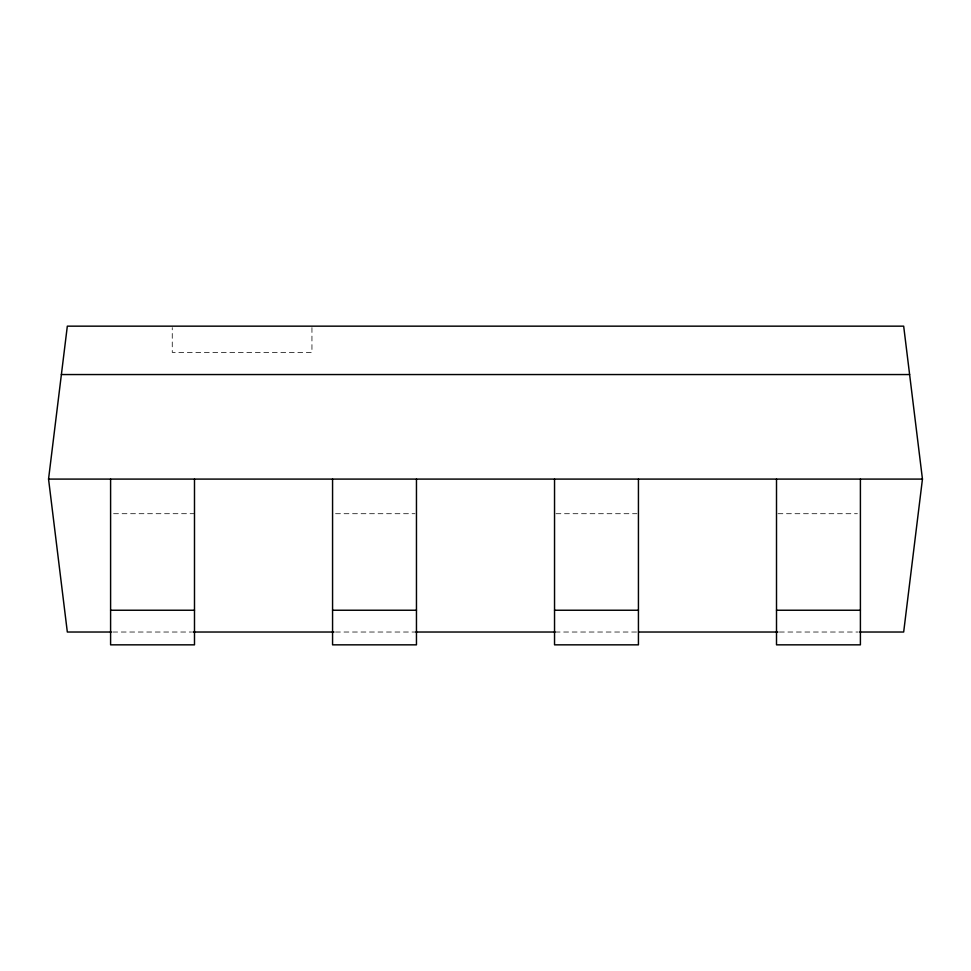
<?xml version="1.0" encoding="UTF-8"?>
<svg xmlns="http://www.w3.org/2000/svg" width="971" height="971" viewBox="0 0 971 971"><rect width="100%" height="100%" fill="white"/><g stroke="black" fill="none" stroke-linecap="round" stroke-linejoin="round"><path stroke-width="0.73" stroke-dasharray="4.86 3.64" d="M113.595 513.708L194.491 513.695M335.565 513.708L414.969 513.708M556.031 513.708L636.94 513.708M778.002 513.708L857.405 513.708M112.77 632.024L191.566 632.024M335.505 632.024L415.806 632.024M555.194 632.024L637.012 632.024M779.434 632.024L858.23 632.024M311.946 327.615L311.946 352.376L172.255 352.376L172.255 327.615"/><path stroke-width="1.46" d="M111.264 632.024L67.327 632.024L48.55 479.091L67.327 326.159L903.673 326.159L922.45 479.091L903.673 632.024L859.736 632.024M61.379 374.551L909.621 374.551M48.55 479.091L922.45 479.091M110.597 610.237L194.491 610.237M332.568 610.237L416.462 610.237M554.538 610.237L638.433 610.237M776.509 610.237L860.403 610.237M193.083 632.024L333.988 632.024M415.806 632.024L555.194 632.024M638.53 632.024L777.917 632.024M860.403 479.091L860.403 644.841L776.509 644.841L776.509 479.091M638.433 479.091L638.433 644.841L554.538 644.841L554.538 479.091M416.462 479.091L416.462 644.841L332.568 644.841L332.568 479.091M194.491 479.091L194.491 644.841L110.597 644.841L110.597 479.091"/></g></svg>
